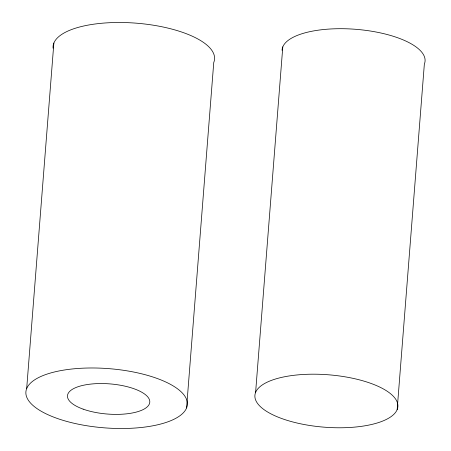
<?xml version="1.0" encoding="UTF-8"?>
<svg xmlns="http://www.w3.org/2000/svg" width="451" height="451" viewBox="0 0 451 451"><rect width="100%" height="100%" fill="white"/><g stroke="black" fill="none" stroke-linecap="round" stroke-linejoin="round"><path stroke-width="0.68" d="M26.682 388.531L53.872 43.042M186.567 407.958A80.994 29.687 4.5 0 0 76.693 368.563A80.994 29.687 4.5 0 0 56.612 418.212A80.994 29.687 4.5 0 0 186.567 407.958L213.757 62.469A80.994 29.687 4.5 0 0 138.389 23.351A80.994 29.687 4.5 0 0 53.071 48.172M255.604 392.387L282.794 46.893M397.162 409.587A71.709 26.282 4.5 0 0 299.881 374.708A71.709 26.282 4.5 0 0 282.106 418.663A71.709 26.282 4.5 0 0 397.162 409.587L424.352 64.093A71.709 26.282 4.5 0 0 359.188 29.608A71.709 26.282 4.5 0 0 282.061 50.281M83.153 409.142A41.272 15.125 4.5 0 0 149.371 403.916A41.272 15.125 4.5 0 0 93.385 383.84A41.272 15.125 4.5 0 0 83.153 409.142"/></g></svg>
